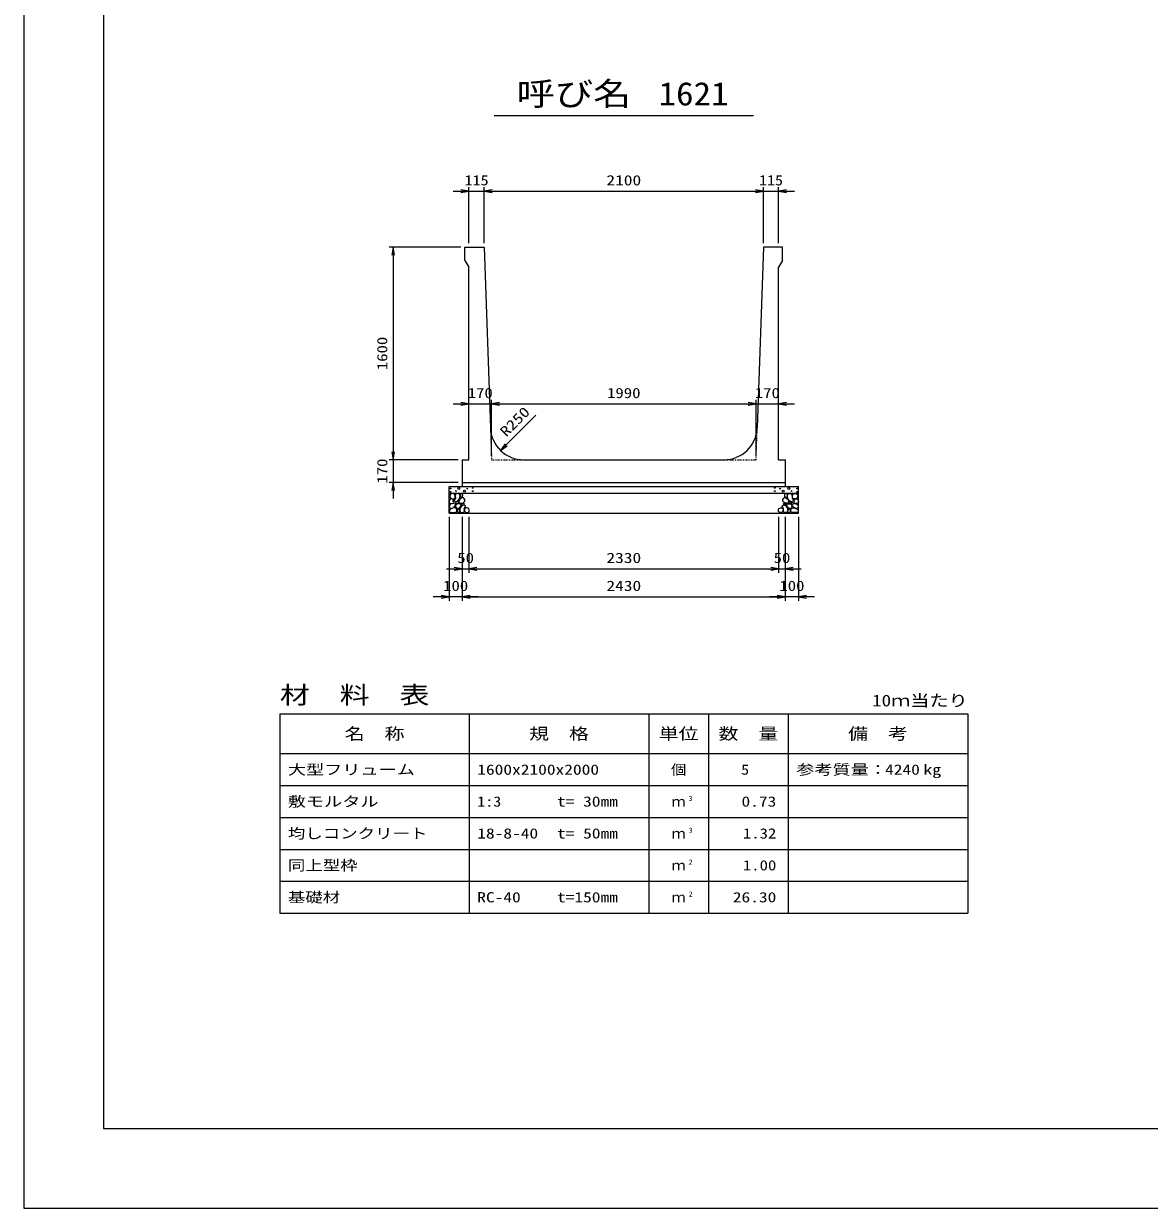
# Model space of a CAD drawing. Units: millimetres at full size. Extents: x 0 to 25230, y 0 to 17820.
# Drawn here: x 0 to 8469, y 0 to 8910 of the extents above; entities that cross this region are included whole.
import ezdxf
from ezdxf.enums import TextEntityAlignment as Align

# ---------------------------------------------------------------- set-up
doc = ezdxf.new("R2010")
doc.units = ezdxf.units.MM
doc.linetypes.add('DASHED_SPACED', pattern=[12, 6, -6])
for name, color, linetype, lineweight in [('0_2', 7, 'Continuous', 25), ('D-DCR-HCHn', 4, 'Continuous', 9), ('D-MTR-FRAM', 7, 'Continuous', 25), ('D-MTR-LINE', 7, 'Continuous', 25), ('D-STR-DIM', 7, 'Continuous', 25), ('D-STR-STRn', 1, 'Continuous', 25), ('D-TTL', 2, 'Continuous', 25), ('D-TTL-TXT', 7, 'Continuous', 25)]:
    doc.layers.add(name, color=color, linetype=linetype, lineweight=lineweight)
doc.layers.add('D-MTR', color=7, linetype='Continuous')
doc.layers.add('D-MTR-TXT', color=7, linetype='Continuous')
doc.styles.add('ＭＳ ゴシック', font='')
doc.styles.get('ＭＳ ゴシック').set_extended_font_data('MS Gothic')

# ---------------------------------------------------------------- blocks, each defined once
blk = doc.blocks.new('open_arrow')
at = {"color": 0, "linetype": 'Continuous', "lineweight": -2}
blk.add_lwpolyline([(7.5, 1.25), (0, 0), (7.5, -1.25)], dxfattribs=at)

msp = doc.modelspace()

# ---------------------------------------------------------------- linework, layer by layer
at = {"layer": '0_2'}
for p, q in [((3300, 5199.663), (3300, 4779.663)), ((3350, 5199.663), (3350, 4779.663)), ((3350, 5199.663), (3350, 4779.663)), ((5680, 5199.663), (5680, 4779.663)), ((3180, 4809.663), (3470, 4809.663)), ((3350, 4809.663), (5680, 4809.663))]:
    msp.add_line(p, q, dxfattribs=at)
at = {"layer": 'D-DCR-HCHn'}
for points in [[(3238.399, 5373.358), (3222.796, 5376.825), (3208.928, 5369.891), (3207.194, 5354.289), (3210.661, 5342.154), (3227.997, 5336.953), (3240.132, 5336.953), (3245.333, 5345.621), (3245.333, 5364.69)], [(3252.267, 5375.092), (3247.067, 5359.49), (3248.8, 5342.154), (3236.665, 5323.084), (3252.267, 5314.416), (3269.603, 5323.084), (3280.005, 5336.953), (3283.472, 5359.49), (3280.005, 5371.625), (3269.603, 5376.825)], [(3285.206, 5371.625), (3285.206, 5350.822), (3293.874, 5345.621), (3302.542, 5350.822), (3304.275, 5362.957), (3302.542, 5373.358), (3290.407, 5376.825)], [(5744.794, 5371.625), (5744.794, 5350.822), (5736.126, 5345.621), (5727.458, 5350.822), (5725.725, 5362.957), (5727.458, 5373.358), (5739.593, 5376.825)], [(5777.733, 5375.092), (5782.933, 5359.49), (5781.2, 5342.154), (5793.335, 5323.084), (5777.733, 5314.416), (5760.397, 5323.084), (5749.995, 5336.953), (5746.528, 5359.49), (5749.995, 5371.625), (5760.397, 5376.825)], [(5791.601, 5373.358), (5807.204, 5376.825), (5821.072, 5369.891), (5822.806, 5354.289), (5819.339, 5342.154), (5802.003, 5336.953), (5789.868, 5336.953), (5784.667, 5345.621), (5784.667, 5364.69)], [(3205.46, 5330.018), (3200.26, 5314.416), (3207.194, 5304.015), (3224.53, 5302.281), (3236.366, 5307.362), (3231.464, 5319.617), (3234.932, 5326.551), (3227.997, 5333.486), (3217.596, 5336.953)], [(3238.366, 5272.419), (3251.208, 5291.681), (3249.603, 5296.497), (3231.946, 5301.312), (3215.894, 5299.707), (3204.658, 5290.076), (3203.052, 5278.84), (3204.658, 5267.604), (3217.499, 5264.393)], [(3244.787, 5232.29), (3256.023, 5237.105), (3259.234, 5253.157), (3252.813, 5264.393), (3241.577, 5267.604), (3227.13, 5265.999), (3211.078, 5259.578), (3203.052, 5249.947), (3203.052, 5238.711), (3207.868, 5232.29), (3227.13, 5233.895)], [(3255.735, 5314.416), (3247.067, 5307.482), (3250.534, 5302.281), (3262.669, 5302.281), (3267.87, 5304.015), (3271.337, 5310.949), (3266.136, 5316.15)], [(3283.311, 5272.419), (3291.337, 5291.681), (3284.916, 5299.707), (3265.654, 5299.707), (3257.628, 5296.497), (3249.603, 5285.261), (3249.603, 5275.63), (3257.628, 5262.788), (3267.259, 5261.183)], [(3280.101, 5237.105), (3280.101, 5256.367), (3272.075, 5261.183), (3264.049, 5256.367), (3262.444, 5245.131), (3264.049, 5235.5), (3275.285, 5232.29)], [(3281.739, 5333.486), (3273.071, 5312.683), (3280.005, 5304.015), (3300.808, 5304.015), (3309.476, 5307.482), (3318.144, 5319.617), (3318.144, 5330.018), (3309.476, 5343.887), (3299.074, 5345.621)], [(3310.599, 5233.895), (3315.415, 5248.342), (3313.81, 5264.393), (3325.046, 5282.05), (3310.599, 5290.076), (3294.548, 5282.05), (3284.916, 5269.209), (3281.706, 5248.342), (3284.916, 5237.105), (3294.548, 5232.29)], [(3307.389, 5290.076), (3315.415, 5296.497), (3312.204, 5301.312), (3300.968, 5301.312), (3296.153, 5299.707), (3292.942, 5293.287), (3297.758, 5288.471)], [(3323.441, 5235.5), (3337.887, 5232.29), (3350.729, 5238.711), (3352.334, 5253.157), (3349.124, 5264.393), (3333.072, 5269.209), (3321.836, 5269.209), (3317.02, 5261.183), (3317.02, 5243.526)], [(5706.559, 5235.5), (5692.113, 5232.29), (5679.271, 5238.711), (5677.666, 5253.157), (5680.876, 5264.393), (5696.928, 5269.209), (5708.164, 5269.209), (5712.98, 5261.183), (5712.98, 5243.526)], [(5719.401, 5233.895), (5714.585, 5248.342), (5716.19, 5264.393), (5704.954, 5282.05), (5719.401, 5290.076), (5735.452, 5282.05), (5745.084, 5269.209), (5748.294, 5248.342), (5745.084, 5237.105), (5735.452, 5232.29)], [(5748.261, 5333.486), (5756.929, 5312.683), (5749.995, 5304.015), (5729.192, 5304.015), (5720.524, 5307.482), (5711.856, 5319.617), (5711.856, 5330.018), (5720.524, 5343.887), (5730.926, 5345.621)], [(5722.611, 5290.076), (5714.585, 5296.497), (5717.796, 5301.312), (5729.032, 5301.312), (5733.847, 5299.707), (5737.058, 5293.287), (5732.242, 5288.471)], [(5746.689, 5272.419), (5738.663, 5291.681), (5745.084, 5299.707), (5764.346, 5299.707), (5772.372, 5296.497), (5780.397, 5285.261), (5780.397, 5275.63), (5772.372, 5262.788), (5762.741, 5261.183)], [(5749.899, 5237.105), (5749.899, 5256.367), (5757.925, 5261.183), (5765.951, 5256.367), (5767.556, 5245.131), (5765.951, 5235.5), (5754.715, 5232.29)], [(5774.265, 5314.416), (5782.933, 5307.482), (5779.466, 5302.281), (5767.331, 5302.281), (5762.13, 5304.015), (5758.663, 5310.949), (5763.864, 5316.15)], [(5785.213, 5232.29), (5773.977, 5237.105), (5770.766, 5253.157), (5777.187, 5264.393), (5788.423, 5267.604), (5802.87, 5265.999), (5818.922, 5259.578), (5826.948, 5249.947), (5826.948, 5238.711), (5822.132, 5232.29), (5802.87, 5233.895)], [(5791.634, 5272.419), (5778.792, 5291.681), (5780.397, 5296.497), (5798.054, 5301.312), (5814.106, 5299.707), (5825.342, 5290.076), (5826.948, 5278.84), (5825.342, 5267.604), (5812.501, 5264.393)], [(5824.54, 5330.018), (5829.74, 5314.416), (5822.806, 5304.015), (5805.47, 5302.281), (5793.634, 5307.362), (5798.536, 5319.617), (5795.068, 5326.551), (5802.003, 5333.486), (5812.404, 5336.953)]]:
    msp.add_lwpolyline(points, close=True, dxfattribs=at)
for centre, radius in [((3210.727, 5413.618), 3), ((3211.869, 5388.573), 3), ((3252.292, 5395.414), 3), ((3273.336, 5413.618), 7.5), ((3316.664, 5394.623), 7.5), ((3337.708, 5412.827), 3), ((3378.131, 5419.669), 3), ((3379.273, 5394.623), 3), ((5650.727, 5394.623), 3), ((5651.869, 5419.669), 3), ((5692.292, 5412.827), 3), ((5713.336, 5394.623), 7.5), ((5756.664, 5413.618), 7.5), ((5777.708, 5395.414), 3), ((5818.131, 5388.573), 3), ((5819.273, 5413.618), 3)]:
    msp.add_circle(centre, radius, dxfattribs=at)
at = {"layer": 'D-MTR-FRAM'}
for p, q in [((1927.5, 3719.663), (7102.5, 3719.663)), ((1927.5, 3719.663), (1927.5, 2219.663)), ((7102.5, 3719.663), (7102.5, 2219.663)), ((1927.5, 2219.663), (7102.5, 2219.663))]:
    msp.add_line(p, q, dxfattribs=at)
at = {"layer": 'D-MTR-LINE'}
for p, q in [((3352.5, 3719.663), (3352.5, 2219.663)), ((4702.5, 3719.663), (4702.5, 2219.663)), ((5152.5, 3719.663), (5152.5, 2219.663)), ((5752.5, 3719.663), (5752.5, 2219.663)), ((1927.5, 3419.663), (7102.5, 3419.663)), ((1927.5, 3179.663), (7102.5, 3179.663)), ((1927.5, 2939.663), (7102.5, 2939.663)), ((1927.5, 2699.663), (7102.5, 2699.663)), ((1927.5, 2459.663), (7102.5, 2459.663))]:
    msp.add_line(p, q, dxfattribs=at)
at = {"layer": 'D-STR-DIM'}
for p, q in [((3350, 7259.663), (3350, 7679.663)), ((3465, 7259.663), (3465, 7679.663)), ((3465, 7259.663), (3465, 7679.663)), ((5565, 7259.663), (5565, 7679.663)), ((5565, 7259.663), (5565, 7679.663)), ((5680, 7259.663), (5680, 7679.663)), ((3230, 7649.663), (3585, 7649.663)), ((3465, 7649.663), (5565, 7649.663)), ((5445, 7649.663), (5800, 7649.663)), ((3290, 7229.663), (2750, 7229.663)), ((2780, 7229.663), (2780, 5629.663)), ((3520, 5659.663), (3520, 6079.663)), ((3520, 5659.663), (3520, 6079.663)), ((5510, 5659.663), (5510, 6079.663)), ((5510, 5659.663), (5510, 6079.663)), ((3230, 6049.663), (3640, 6049.663)), ((3520, 6049.663), (5510, 6049.663)), ((5390, 6049.663), (5800, 6049.663)), ((3587.84, 5699.875), (3853.005, 5965.04)), ((2780, 5749.663), (2780, 5339.663)), ((3270, 5629.663), (2750, 5629.663)), ((3270, 5629.663), (2750, 5629.663)), ((3270, 5459.663), (2750, 5459.663)), ((3200, 5199.663), (3200, 4569.663)), ((3300, 5199.663), (3300, 4569.663)), ((3300, 5199.663), (3300, 4569.663)), ((5680, 5199.663), (5680, 4779.663)), ((5730, 5199.663), (5730, 4569.663)), ((5730, 5199.663), (5730, 4569.663)), ((5730, 5199.663), (5730, 4779.663)), ((5830, 5199.663), (5830, 4569.663)), ((5560, 4809.663), (5850, 4809.663)), ((3420, 4599.663), (3080, 4599.663)), ((3300, 4599.663), (5730, 4599.663)), ((5950, 4599.663), (5610, 4599.663))]:
    msp.add_line(p, q, dxfattribs=at)
at = {"layer": 'D-STR-STRn'}
for p, q in [((3320, 7229.663), (3465, 7229.663)), ((3320, 7129.663), (3320, 7229.663)), ((3465, 7229.663), (3511.701, 5871.074)), ((5565, 7229.663), (5518.299, 5871.074)), ((5710, 7229.663), (5565, 7229.663)), ((5710, 7129.663), (5710, 7229.663)), ((3320, 7129.663), (3350, 7079.663)), ((5710, 7129.663), (5680, 7079.663)), ((3350, 5629.663), (3350, 7079.663)), ((5680, 5629.663), (5680, 7079.663)), ((3300, 5629.663), (3300, 5459.663)), ((3300, 5629.663), (3350, 5629.663)), ((3761.554, 5629.663), (5268.446, 5629.663)), ((5680, 5629.663), (5730, 5629.663)), ((5730, 5629.663), (5730, 5459.663)), ((3300, 5459.663), (5730, 5459.663)), ((3300, 5459.663), (3300, 5429.663)), ((5730, 5459.663), (5730, 5429.663)), ((3200, 5229.663), (3200, 5429.663)), ((3200, 5429.663), (5830, 5429.663)), ((3200, 5379.663), (5830, 5379.663)), ((5830, 5229.663), (5830, 5429.663)), ((3200, 5229.663), (5830, 5229.663))]:
    msp.add_line(p, q, dxfattribs=at)
at = {"layer": 'D-STR-STRn', "color": 2, "linetype": 'DASHED_SPACED'}
for p, q in [((3511.701, 5871.074), (3520, 5629.663)), ((5510, 5629.663), (5518.299, 5871.074)), ((3520, 5629.663), (3761.554, 5629.663)), ((5268.446, 5629.663), (5510, 5629.663))]:
    msp.add_line(p, q, dxfattribs=at)
at = {"layer": 'D-STR-STRn'}
for centre, start, end in [((3761.554, 5879.663), 181.96877, 270), ((5268.446, 5879.663), 270, 358.03123)]:
    msp.add_arc(centre, 250, start, end, dxfattribs=at)
at = {"layer": 'D-TTL'}
for points in [[(0, 0), (25230, 0), (25230, 17820), (0, 17820)], [(600, 600), (24630, 600), (24630, 17220), (600, 17220)]]:
    msp.add_lwpolyline(points, close=True, dxfattribs=at)
at = {"layer": 'D-TTL-TXT'}
msp.add_line((3540, 8219.663), (5490, 8219.663), dxfattribs=at)

# ---------------------------------------------------------------- block references
at = {"layer": '0_2', "xscale": 8, "yscale": 8, "rotation": 180}
for p in [(3300, 4809.663), (5680, 4809.663)]:
    msp.add_blockref('open_arrow', p, dxfattribs=at)
at = {"layer": '0_2', "xscale": 8, "yscale": 8}
msp.add_blockref('open_arrow', (3350, 4809.663), dxfattribs=at)
msp.add_blockref('open_arrow', (3350, 4809.663), dxfattribs=at)
at = {"layer": 'D-STR-DIM', "xscale": 8, "yscale": 8}
for p, rotation in [((3350, 7649.663), 180), ((5565, 7649.663), 180), ((5565, 7649.663), 180), ((2780, 7229.663), 270), ((3350, 6049.663), 180), ((5510, 6049.663), 180), ((5510, 6049.663), 180), ((3587.84, 5699.875), 45), ((2780, 5629.663), 90), ((2780, 5629.663), 90), ((2780, 5459.663), 270), ((5680, 4809.663), 180), ((3200, 4599.663), 180), ((5730, 4599.663), 180), ((5730, 4599.663), 180)]:
    msp.add_blockref('open_arrow', p, dxfattribs=dict(at, rotation=rotation))
for p in [(3465, 7649.663), (3465, 7649.663), (5680, 7649.663), (3520, 6049.663), (3520, 6049.663), (5680, 6049.663), (5730, 4809.663), (3300, 4599.663), (3300, 4599.663), (5830, 4599.663)]:
    msp.add_blockref('open_arrow', p, dxfattribs=at)

# ---------------------------------------------------------------- texts
at = {"layer": '0_2', "style": 'ＭＳ ゴシック'}
for s, width, p in [('50', 1.2, (3325, 4892.163)), ('2330', 1.25, (4515, 4892.163))]:
    msp.add_text(s, height=76.98, dxfattribs=dict(at, width=width)).set_placement(p, align=Align.MIDDLE_CENTER)
at = {"layer": 'D-MTR', "style": 'ＭＳ ゴシック', "width": 1.25}
msp.add_text('材\u3000料\u3000表', height=132, dxfattribs=at).set_placement((1927.5, 3755.663), align=Align.BOTTOM_LEFT)
at = {"layer": 'D-MTR', "style": 'ＭＳ ゴシック', "width": 1.2}
msp.add_text('10ｍ当たり', height=87.98, dxfattribs=at).set_placement((7102.5, 3748.663), align=Align.BOTTOM_RIGHT)
at = {"layer": 'D-MTR-TXT', "style": 'ＭＳ ゴシック'}
for s, height, width, p in [('名\u3000称', 87.98, 1.25, (2640, 3569.663)), ('規\u3000格', 87.98, 1.25, (4027.5, 3569.663)), ('単位', 87.98, 1.25, (4927.5, 3569.663)), ('数\u3000量', 87.98, 1.25, (5452.5, 3569.663)), ('備\u3000考', 87.98, 1.25, (6427.5, 3569.663)), ('個', 76.98, 1.1, (4927.5, 3299.663))]:
    msp.add_text(s, height=height, dxfattribs=dict(at, width=width)).set_placement(p, align=Align.MIDDLE_CENTER)
for s, width, p in [('大型フリューム', 1.3, (1987.5, 3299.663)), ('1600x2100x2000', 1.25, (3412.5, 3299.663)), ('参考質量：    kg', 1.3, (5812.5, 3299.663)), ('敷モルタル', 1.3, (1987.5, 3059.663)), ('1:3', 1.15, (3412.5, 3059.663)), ('t= 30mm', 1.25, (4012.5, 3059.663)), ('均しコンクリート', 1.25, (1987.5, 2819.663)), ('18-8-40', 1.25, (3412.5, 2819.663)), ('t= 50mm', 1.25, (4012.5, 2819.663)), ('同上型枠', 1.25, (1987.5, 2579.663)), ('基礎材', 1.25, (1987.5, 2339.663)), ('RC-40', 1.25, (3412.5, 2339.663)), ('t=150mm', 1.25, (4012.5, 2339.663))]:
    msp.add_text(s, height=76.98, dxfattribs=dict(at, width=width)).set_placement(p, align=Align.MIDDLE_LEFT)
for s, width, p in [('5', 1.15, (5457.83, 3299.663)), ('4240', 1.25, (6742.5, 3299.663)), ('0.73', 1.25, (5662.5, 3059.663)), ('1.32', 1.2, (5662.5, 2819.663)), ('1.00', 1.2, (5662.5, 2579.663)), ('26.30', 1.25, (5662.5, 2339.663))]:
    msp.add_text(s, height=76.98, dxfattribs=dict(at, width=width)).set_placement(p, align=Align.MIDDLE_RIGHT)
for p in [(4927.5, 3059.663), (4927.5, 2819.663), (4927.5, 2579.663), (4927.5, 2339.663)]:
    msp.add_text('ｍ', height=76.98, dxfattribs=at).set_placement(p, align=Align.MIDDLE_CENTER)
at = {"layer": 'D-MTR-TXT', "style": 'ＭＳ ゴシック', "width": 1.15}
for s, p in [('3', (5002.5, 3052.663)), ('3', (5002.5, 2812.663)), ('2', (5002.5, 2572.663)), ('2', (5002.5, 2332.663))]:
    msp.add_text(s, height=38.49, dxfattribs=at).set_placement(p, align=Align.BOTTOM_LEFT)
at = {"layer": 'D-STR-DIM', "style": 'ＭＳ ゴシック'}
for s, width, p in [('115', 1.15, (3407.5, 7732.163)), ('2100', 1.25, (4515, 7732.163)), ('115', 1.15, (5622.5, 7732.163)), ('170', 1.2, (3435, 6132.163)), ('1990', 1.2, (4515, 6132.163)), ('170', 1.2, (5595, 6132.163)), ('50', 1.2, (5705, 4892.163)), ('100', 1.2, (3250, 4682.163)), ('2430', 1.25, (4515, 4682.163)), ('100', 1.2, (5780, 4682.163))]:
    msp.add_text(s, height=76.98, dxfattribs=dict(at, width=width)).set_placement(p, align=Align.MIDDLE_CENTER)
at = {"layer": 'D-STR-DIM', "style": 'ＭＳ ゴシック', "width": 1.2}
for s, p in [('1600', (2697.5, 6429.663)), ('170', (2697.5, 5544.663))]:
    msp.add_text(s, height=76.98, rotation=90, dxfattribs=at).set_placement(p, align=Align.MIDDLE_CENTER)
at = {"layer": 'D-STR-DIM', "style": 'ＭＳ ゴシック', "width": 1.25}
msp.add_text('R250', height=76.98, rotation=45, dxfattribs=at).set_placement((3646.25, 5780.912), align=Align.BOTTOM_LEFT)
at = {"layer": 'D-TTL-TXT', "style": 'ＭＳ ゴシック'}
for s, width, p in [('呼び名', 1.2, (4140, 8242.163)), ('1621', 1.1, (5040, 8242.163))]:
    msp.add_text(s, height=176, dxfattribs=dict(at, width=width)).set_placement(p, align=Align.BOTTOM_CENTER)

doc.saveas('drawing.dxf')
